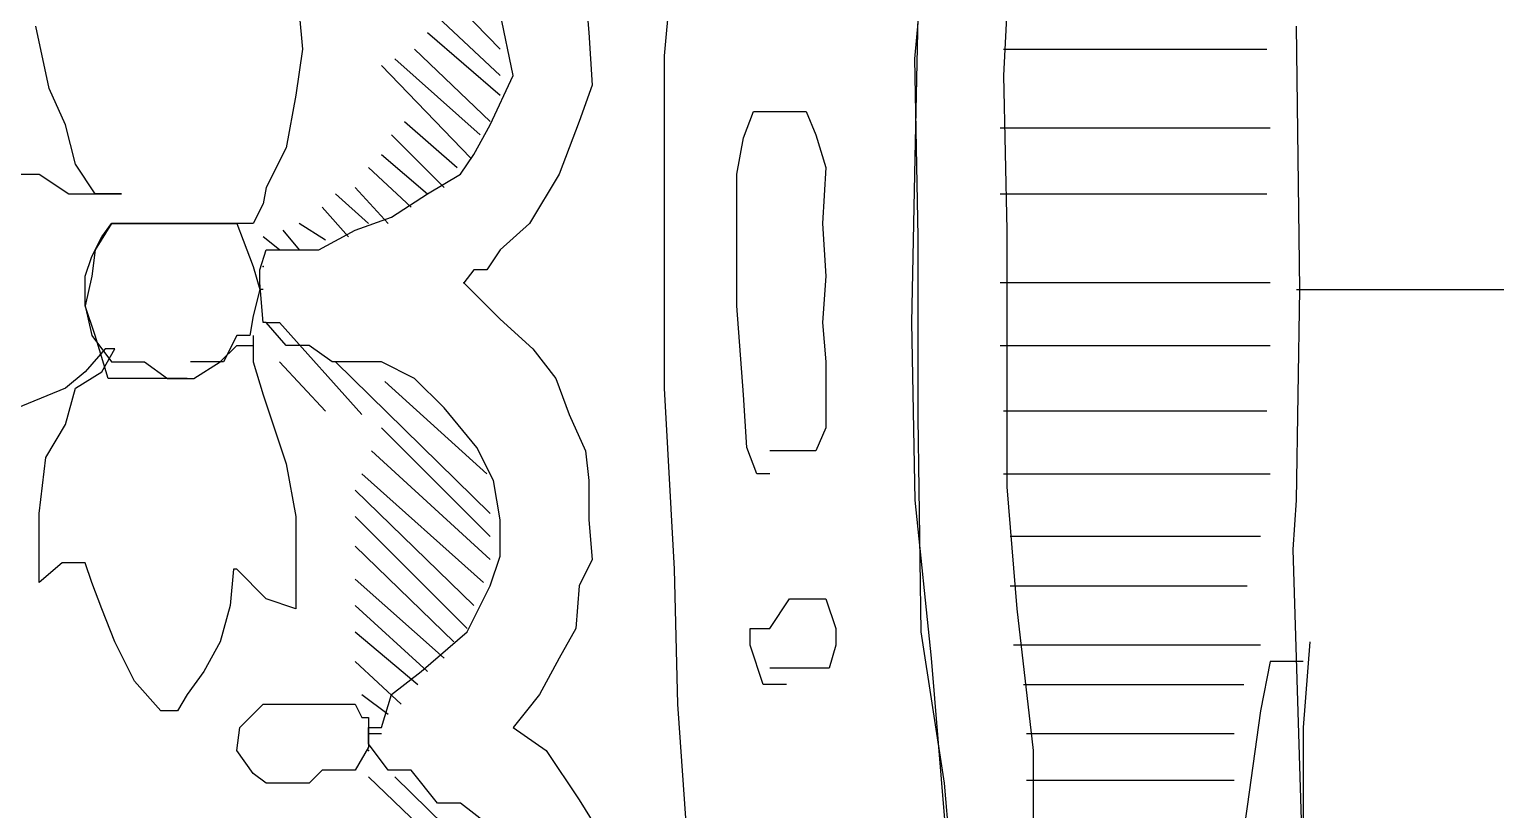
# Model space of a CAD drawing. Extents: x 731154 to 731744, y 4380181 to 4381208.
# Drawn here: x 731181.13 to 731185.585, y 4381040.6 to 4381042.97 of the extents above; entities that cross this region are included whole.
import ezdxf

# ---------------------------------------------------------------- set-up
doc = ezdxf.new("R2010")
doc.units = 0
doc.layers.get('0').update_dxf_attribs({"linetype": 'CONTINUOUS'})

msp = doc.modelspace()

# ---------------------------------------------------------------- linework, layer by layer
at = {"color": 0, "linetype": 'CONTINUOUS'}
for p, q in [((731183.82, 4381042.88), (731183.87, 4381043.41)), ((731183.82, 4381042.88), (731183.87, 4381043.41)), ((731183.06, 4381042.89), (731183.1, 4381043.33)), ((731183.06, 4381042.89), (731183.1, 4381043.33)), ((731184.11, 4381043.23), (731184.09, 4381042.83)), ((731184.11, 4381043.23), (731184.09, 4381042.83)), ((731182.27, 4381043.21), (731182.56, 4381042.91)), ((731182.27, 4381043.21), (731182.56, 4381042.91)), ((731182.56, 4381042.83), (731182.24, 4381043.13)), ((731182.56, 4381042.83), (731182.24, 4381043.13)), ((731182.82, 4381043.08), (731182.83, 4381042.96)), ((731182.82, 4381043.08), (731182.83, 4381042.96)), ((731183.83, 4381043.06), (731183.82, 4381042.58)), ((731183.83, 4381043.06), (731183.82, 4381042.58)), ((731181.95, 4381043.02), (731181.96, 4381042.91)), ((731181.95, 4381043.02), (731181.96, 4381042.91)), ((731182.6, 4381042.83), (731182.56, 4381043.02)), ((731182.6, 4381042.83), (731182.56, 4381043.02)), ((731181.19, 4381042.79), (731181.15, 4381042.98)), ((731181.19, 4381042.79), (731181.15, 4381042.98)), ((731182.34, 4381042.96), (731182.56, 4381042.77)), ((731182.34, 4381042.96), (731182.56, 4381042.77)), ((731182.83, 4381042.96), (731182.84, 4381042.8)), ((731182.83, 4381042.96), (731182.84, 4381042.8)), ((731184.99, 4381042.18), (731184.98, 4381042.98)), ((731184.99, 4381042.18), (731184.98, 4381042.98)), ((731181.96, 4381042.91), (731181.94, 4381042.77)), ((731181.96, 4381042.91), (731181.94, 4381042.77)), ((731182.53, 4381042.69), (731182.3, 4381042.91)), ((731182.53, 4381042.69), (731182.3, 4381042.91)), ((731184.09, 4381042.91), (731184.4, 4381042.91)), ((731184.09, 4381042.91), (731184.4, 4381042.91)), ((731184.4, 4381042.91), (731184.62, 4381042.91)), ((731184.4, 4381042.91), (731184.62, 4381042.91)), ((731184.62, 4381042.91), (731184.89, 4381042.91)), ((731184.62, 4381042.91), (731184.89, 4381042.91)), ((731182.47, 4381042.58), (731182.2, 4381042.86)), ((731182.47, 4381042.58), (731182.2, 4381042.86)), ((731182.24, 4381042.88), (731182.5, 4381042.65)), ((731182.24, 4381042.88), (731182.5, 4381042.65)), ((731183.06, 4381042.38), (731183.06, 4381042.89)), ((731183.06, 4381042.38), (731183.06, 4381042.89)), ((731183.83, 4381042.34), (731183.82, 4381042.88)), ((731183.83, 4381042.34), (731183.82, 4381042.88)), ((731182.53, 4381042.68), (731182.6, 4381042.83)), ((731182.53, 4381042.68), (731182.6, 4381042.83)), ((731184.09, 4381042.83), (731184.1, 4381042.36)), ((731184.09, 4381042.83), (731184.1, 4381042.36)), ((731181.24, 4381042.68), (731181.19, 4381042.79)), ((731181.24, 4381042.68), (731181.19, 4381042.79)), ((731181.94, 4381042.77), (731181.91, 4381042.61)), ((731181.94, 4381042.77), (731181.91, 4381042.61)), ((731182.84, 4381042.8), (731182.8, 4381042.69)), ((731182.84, 4381042.8), (731182.8, 4381042.69)), ((731181.27, 4381042.56), (731181.24, 4381042.68)), ((731181.27, 4381042.56), (731181.24, 4381042.68)), ((731182.27, 4381042.69), (731182.43, 4381042.55)), ((731182.27, 4381042.69), (731182.43, 4381042.55)), ((731182.48, 4381042.59), (731182.53, 4381042.68)), ((731182.48, 4381042.59), (731182.53, 4381042.68)), ((731182.8, 4381042.69), (731182.74, 4381042.53)), ((731182.8, 4381042.69), (731182.74, 4381042.53)), ((731183.3, 4381042.64), (731183.33, 4381042.72)), ((731183.3, 4381042.64), (731183.33, 4381042.72)), ((731183.33, 4381042.72), (731183.37, 4381042.72)), ((731183.33, 4381042.72), (731183.37, 4381042.72)), ((731183.37, 4381042.72), (731183.43, 4381042.72)), ((731183.37, 4381042.72), (731183.43, 4381042.72)), ((731183.43, 4381042.72), (731183.49, 4381042.72)), ((731183.43, 4381042.72), (731183.49, 4381042.72)), ((731183.49, 4381042.72), (731183.52, 4381042.65)), ((731183.49, 4381042.72), (731183.52, 4381042.65)), ((731182.39, 4381042.49), (731182.23, 4381042.65)), ((731182.39, 4381042.49), (731182.23, 4381042.65)), ((731183.28, 4381042.53), (731183.3, 4381042.64)), ((731183.28, 4381042.53), (731183.3, 4381042.64)), ((731183.52, 4381042.65), (731183.55, 4381042.55)), ((731183.52, 4381042.65), (731183.55, 4381042.55)), ((731184.28, 4381042.67), (731184.08, 4381042.67)), ((731184.28, 4381042.67), (731184.08, 4381042.67)), ((731184.61, 4381042.67), (731184.28, 4381042.67)), ((731184.61, 4381042.67), (731184.28, 4381042.67)), ((731184.9, 4381042.67), (731184.61, 4381042.67)), ((731184.9, 4381042.67), (731184.61, 4381042.67)), ((731181.91, 4381042.61), (731181.85, 4381042.49)), ((731181.91, 4381042.61), (731181.85, 4381042.49)), ((731182.2, 4381042.59), (731182.34, 4381042.47)), ((731182.2, 4381042.59), (731182.34, 4381042.47)), ((731182.44, 4381042.53), (731182.48, 4381042.59)), ((731182.44, 4381042.53), (731182.48, 4381042.59)), ((731181.33, 4381042.47), (731181.27, 4381042.56)), ((731181.33, 4381042.47), (731181.27, 4381042.56)), ((731182.29, 4381042.43), (731182.16, 4381042.55)), ((731182.29, 4381042.43), (731182.16, 4381042.55)), ((731183.55, 4381042.55), (731183.54, 4381042.38)), ((731183.55, 4381042.55), (731183.54, 4381042.38)), ((731183.82, 4381042.58), (731183.81, 4381042.08)), ((731183.82, 4381042.58), (731183.81, 4381042.08)), ((731180.95, 4381042.53), (731181.16, 4381042.53)), ((731180.95, 4381042.53), (731181.16, 4381042.53)), ((731181.16, 4381042.53), (731181.25, 4381042.47)), ((731181.16, 4381042.53), (731181.25, 4381042.47)), ((731182.34, 4381042.47), (731182.44, 4381042.53)), ((731182.34, 4381042.47), (731182.44, 4381042.53)), ((731182.74, 4381042.53), (731182.65, 4381042.38)), ((731182.74, 4381042.53), (731182.65, 4381042.38)), ((731183.28, 4381042.38), (731183.28, 4381042.53)), ((731183.28, 4381042.38), (731183.28, 4381042.53)), ((731181.25, 4381042.47), (731181.32, 4381042.47)), ((731181.25, 4381042.47), (731181.32, 4381042.47)), ((731181.32, 4381042.47), (731181.38, 4381042.47)), ((731181.32, 4381042.47), (731181.38, 4381042.47)), ((731181.4, 4381042.47), (731181.33, 4381042.47)), ((731181.4, 4381042.47), (731181.33, 4381042.47)), ((731181.38, 4381042.47), (731181.41, 4381042.47)), ((731181.38, 4381042.47), (731181.41, 4381042.47)), ((731181.41, 4381042.47), (731181.4, 4381042.47)), ((731181.41, 4381042.47), (731181.4, 4381042.47)), ((731181.85, 4381042.49), (731181.84, 4381042.44)), ((731181.85, 4381042.49), (731181.84, 4381042.44)), ((731182.16, 4381042.38), (731182.06, 4381042.47)), ((731182.16, 4381042.38), (731182.06, 4381042.47)), ((731182.12, 4381042.49), (731182.22, 4381042.38)), ((731182.12, 4381042.49), (731182.22, 4381042.38)), ((731182.23, 4381042.4), (731182.34, 4381042.47)), ((731182.23, 4381042.4), (731182.34, 4381042.47)), ((731184.08, 4381042.47), (731184.4, 4381042.47)), ((731184.08, 4381042.47), (731184.4, 4381042.47)), ((731184.4, 4381042.47), (731184.67, 4381042.47)), ((731184.4, 4381042.47), (731184.67, 4381042.47)), ((731184.67, 4381042.47), (731184.89, 4381042.47)), ((731184.67, 4381042.47), (731184.89, 4381042.47)), ((731181.84, 4381042.44), (731181.81, 4381042.38)), ((731181.84, 4381042.44), (731181.81, 4381042.38)), ((731182.02, 4381042.43), (731182.1, 4381042.34)), ((731182.02, 4381042.43), (731182.1, 4381042.34)), ((731181.38, 4381042.38), (731181.33, 4381042.3)), ((731181.38, 4381042.38), (731181.33, 4381042.3)), ((731181.35, 4381042.34), (731181.38, 4381042.38)), ((731181.35, 4381042.34), (731181.38, 4381042.38)), ((731181.47, 4381042.38), (731181.38, 4381042.38)), ((731181.38, 4381042.38), (731181.44, 4381042.38)), ((731181.47, 4381042.38), (731181.38, 4381042.38)), ((731181.38, 4381042.38), (731181.44, 4381042.38)), ((731181.44, 4381042.38), (731181.5, 4381042.38)), ((731181.44, 4381042.38), (731181.5, 4381042.38)), ((731181.56, 4381042.38), (731181.47, 4381042.38)), ((731181.56, 4381042.38), (731181.47, 4381042.38)), ((731181.5, 4381042.38), (731181.58, 4381042.38)), ((731181.5, 4381042.38), (731181.58, 4381042.38)), ((731181.64, 4381042.38), (731181.56, 4381042.38)), ((731181.64, 4381042.38), (731181.56, 4381042.38)), ((731181.58, 4381042.38), (731181.66, 4381042.38)), ((731181.58, 4381042.38), (731181.66, 4381042.38)), ((731181.75, 4381042.38), (731181.64, 4381042.38)), ((731181.75, 4381042.38), (731181.64, 4381042.38)), ((731181.66, 4381042.38), (731181.76, 4381042.38)), ((731181.66, 4381042.38), (731181.76, 4381042.38)), ((731181.81, 4381042.38), (731181.75, 4381042.38)), ((731181.81, 4381042.38), (731181.75, 4381042.38)), ((731181.76, 4381042.38), (731181.78, 4381042.33)), ((731181.76, 4381042.38), (731181.78, 4381042.33)), ((731182.03, 4381042.33), (731181.95, 4381042.38)), ((731182.03, 4381042.33), (731181.95, 4381042.38)), ((731182.12, 4381042.36), (731182.23, 4381042.4)), ((731182.12, 4381042.36), (731182.23, 4381042.4)), ((731182.65, 4381042.38), (731182.56, 4381042.3)), ((731182.65, 4381042.38), (731182.56, 4381042.3)), ((731183.06, 4381041.88), (731183.06, 4381042.38)), ((731183.06, 4381041.88), (731183.06, 4381042.38)), ((731183.28, 4381042.13), (731183.28, 4381042.38)), ((731183.28, 4381042.13), (731183.28, 4381042.38)), ((731183.54, 4381042.38), (731183.55, 4381042.22)), ((731183.54, 4381042.38), (731183.55, 4381042.22)), ((731181.32, 4381042.28), (731181.35, 4381042.34)), ((731181.32, 4381042.28), (731181.35, 4381042.34)), ((731181.78, 4381042.33), (731181.81, 4381042.25)), ((731181.78, 4381042.33), (731181.81, 4381042.25)), ((731181.89, 4381042.3), (731181.84, 4381042.34)), ((731181.89, 4381042.3), (731181.84, 4381042.34)), ((731181.9, 4381042.36), (731181.95, 4381042.3)), ((731181.9, 4381042.36), (731181.95, 4381042.3)), ((731182.01, 4381042.3), (731182.12, 4381042.36)), ((731182.01, 4381042.3), (731182.12, 4381042.36)), ((731183.83, 4381041.79), (731183.83, 4381042.34)), ((731183.83, 4381041.79), (731183.83, 4381042.34)), ((731184.1, 4381042.36), (731184.1, 4381041.9)), ((731184.1, 4381042.36), (731184.1, 4381041.9)), ((731181.3, 4381042.22), (731181.32, 4381042.28)), ((731181.3, 4381042.22), (731181.32, 4381042.28)), ((731181.33, 4381042.3), (731181.32, 4381042.22)), ((731181.33, 4381042.3), (731181.32, 4381042.22)), ((731181.83, 4381042.24), (731181.85, 4381042.3)), ((731181.83, 4381042.24), (731181.85, 4381042.3)), ((731181.85, 4381042.3), (731181.89, 4381042.3)), ((731181.85, 4381042.3), (731181.89, 4381042.3)), ((731181.89, 4381042.3), (731182.01, 4381042.3)), ((731181.89, 4381042.3), (731182.01, 4381042.3)), ((731182.56, 4381042.3), (731182.52, 4381042.24)), ((731182.56, 4381042.3), (731182.52, 4381042.24)), ((731181.81, 4381042.25), (731181.83, 4381042.18)), ((731181.81, 4381042.25), (731181.83, 4381042.18)), ((731181.83, 4381042.2), (731181.83, 4381042.24)), ((731181.83, 4381042.2), (731181.83, 4381042.24)), ((731182.48, 4381042.24), (731182.45, 4381042.2)), ((731182.48, 4381042.24), (731182.45, 4381042.2)), ((731182.52, 4381042.24), (731182.48, 4381042.24)), ((731182.52, 4381042.24), (731182.48, 4381042.24)), ((731181.32, 4381042.22), (731181.3, 4381042.13)), ((731181.3, 4381042.13), (731181.3, 4381042.22)), ((731181.32, 4381042.22), (731181.3, 4381042.13)), ((731181.3, 4381042.13), (731181.3, 4381042.22)), ((731181.84, 4381042.08), (731181.83, 4381042.2)), ((731181.84, 4381042.08), (731181.83, 4381042.2)), ((731182.45, 4381042.2), (731182.56, 4381042.09)), ((731182.45, 4381042.2), (731182.56, 4381042.09)), ((731183.55, 4381042.22), (731183.54, 4381042.08)), ((731183.55, 4381042.22), (731183.54, 4381042.08)), ((731184.28, 4381042.2), (731184.08, 4381042.2)), ((731184.28, 4381042.2), (731184.08, 4381042.2)), ((731184.61, 4381042.2), (731184.28, 4381042.2)), ((731184.61, 4381042.2), (731184.28, 4381042.2)), ((731184.9, 4381042.2), (731184.61, 4381042.2)), ((731184.9, 4381042.2), (731184.61, 4381042.2)), ((731181.83, 4381042.18), (731181.81, 4381042.1)), ((731181.83, 4381042.18), (731181.81, 4381042.1)), ((731181.84, 4381042.18), (731181.83, 4381042.18)), ((731181.84, 4381042.18), (731181.83, 4381042.18)), ((731184.98, 4381041.54), (731184.99, 4381042.18)), ((731184.98, 4381042.18), (731185.45, 4381042.18)), ((731184.98, 4381041.54), (731184.99, 4381042.18)), ((731184.98, 4381042.18), (731185.45, 4381042.18)), ((731185.45, 4381042.18), (731186.36, 4381042.18)), ((731185.45, 4381042.18), (731186.36, 4381042.18)), ((731181.3, 4381042.13), (731181.32, 4381042.04)), ((731181.33, 4381042.04), (731181.3, 4381042.13)), ((731181.3, 4381042.13), (731181.32, 4381042.04)), ((731181.33, 4381042.04), (731181.3, 4381042.13)), ((731181.81, 4381042.1), (731181.8, 4381042.04)), ((731181.81, 4381042.1), (731181.8, 4381042.04)), ((731183.3, 4381041.86), (731183.28, 4381042.13)), ((731183.3, 4381041.86), (731183.28, 4381042.13)), ((731181.85, 4381042.08), (731181.84, 4381042.08)), ((731181.85, 4381042.08), (731181.84, 4381042.08)), ((731181.91, 4381042.01), (731181.85, 4381042.08)), ((731181.85, 4381042.08), (731181.89, 4381042.08)), ((731181.91, 4381042.01), (731181.85, 4381042.08)), ((731181.85, 4381042.08), (731181.89, 4381042.08)), ((731181.89, 4381042.08), (731182.14, 4381041.8)), ((731181.89, 4381042.08), (731182.14, 4381041.8)), ((731182.56, 4381042.09), (731182.66, 4381042)), ((731182.56, 4381042.09), (731182.66, 4381042)), ((731183.54, 4381042.08), (731183.55, 4381041.96)), ((731183.54, 4381042.08), (731183.55, 4381041.96)), ((731183.81, 4381042.08), (731183.82, 4381041.54)), ((731183.81, 4381042.08), (731183.82, 4381041.54)), ((731181.32, 4381042.04), (731181.38, 4381041.96)), ((731181.32, 4381042.04), (731181.38, 4381041.96)), ((731181.37, 4381041.91), (731181.33, 4381042.04)), ((731181.37, 4381041.91), (731181.33, 4381042.04)), ((731181.76, 4381042.04), (731181.72, 4381041.96)), ((731181.76, 4381042.04), (731181.72, 4381041.96)), ((731181.8, 4381042.04), (731181.76, 4381042.04)), ((731181.8, 4381042.04), (731181.76, 4381042.04)), ((731181.81, 4381042.04), (731181.81, 4381041.96)), ((731181.81, 4381042.04), (731181.81, 4381041.96)), ((731181.36, 4381042), (731181.3, 4381041.93)), ((731181.36, 4381042), (731181.3, 4381041.93)), ((731181.35, 4381041.93), (731181.39, 4381042)), ((731181.35, 4381041.93), (731181.39, 4381042)), ((731181.39, 4381042), (731181.36, 4381042)), ((731181.39, 4381042), (731181.36, 4381042)), ((731181.71, 4381041.96), (731181.76, 4381042.01)), ((731181.71, 4381041.96), (731181.76, 4381042.01)), ((731181.76, 4381042.01), (731181.81, 4381042.01)), ((731181.76, 4381042.01), (731181.81, 4381042.01)), ((731181.98, 4381042.01), (731181.91, 4381042.01)), ((731181.98, 4381042.01), (731181.91, 4381042.01)), ((731182.05, 4381041.96), (731181.98, 4381042.01)), ((731182.05, 4381041.96), (731181.98, 4381042.01)), ((731182.66, 4381042), (731182.73, 4381041.91)), ((731182.66, 4381042), (731182.73, 4381041.91)), ((731184.08, 4381042.01), (731184.41, 4381042.01)), ((731184.08, 4381042.01), (731184.41, 4381042.01)), ((731184.41, 4381042.01), (731184.67, 4381042.01)), ((731184.41, 4381042.01), (731184.67, 4381042.01)), ((731184.67, 4381042.01), (731184.82, 4381042.01)), ((731184.67, 4381042.01), (731184.82, 4381042.01)), ((731184.82, 4381042.01), (731184.9, 4381042.01)), ((731184.82, 4381042.01), (731184.9, 4381042.01)), ((731181.3, 4381041.93), (731181.24, 4381041.88)), ((731181.3, 4381041.93), (731181.24, 4381041.88)), ((731181.27, 4381041.88), (731181.35, 4381041.93)), ((731181.27, 4381041.88), (731181.35, 4381041.93)), ((731181.38, 4381041.96), (731181.48, 4381041.96)), ((731181.38, 4381041.96), (731181.48, 4381041.96)), ((731181.48, 4381041.96), (731181.55, 4381041.91)), ((731181.48, 4381041.96), (731181.55, 4381041.91)), ((731181.67, 4381041.96), (731181.62, 4381041.96)), ((731181.67, 4381041.96), (731181.62, 4381041.96)), ((731181.63, 4381041.91), (731181.71, 4381041.96)), ((731181.63, 4381041.91), (731181.71, 4381041.96)), ((731181.72, 4381041.96), (731181.67, 4381041.96)), ((731181.72, 4381041.96), (731181.67, 4381041.96)), ((731181.81, 4381041.96), (731181.84, 4381041.86)), ((731181.81, 4381041.96), (731181.84, 4381041.86)), ((731182.03, 4381041.81), (731181.89, 4381041.96)), ((731182.03, 4381041.81), (731181.89, 4381041.96)), ((731182.2, 4381041.96), (731182.05, 4381041.96)), ((731182.2, 4381041.96), (731182.05, 4381041.96)), ((731182.53, 4381041.5), (731182.06, 4381041.96)), ((731182.53, 4381041.5), (731182.06, 4381041.96)), ((731182.3, 4381041.91), (731182.2, 4381041.96)), ((731182.3, 4381041.91), (731182.2, 4381041.96)), ((731183.55, 4381041.96), (731183.55, 4381041.86)), ((731183.55, 4381041.96), (731183.55, 4381041.86)), ((731181.24, 4381041.88), (731181.07, 4381041.81)), ((731181.24, 4381041.88), (731181.07, 4381041.81)), ((731181.24, 4381041.77), (731181.27, 4381041.88)), ((731181.24, 4381041.77), (731181.27, 4381041.88)), ((731181.42, 4381041.91), (731181.37, 4381041.91)), ((731181.42, 4381041.91), (731181.37, 4381041.91)), ((731181.47, 4381041.91), (731181.42, 4381041.91)), ((731181.47, 4381041.91), (731181.42, 4381041.91)), ((731181.53, 4381041.91), (731181.47, 4381041.91)), ((731181.53, 4381041.91), (731181.47, 4381041.91)), ((731181.61, 4381041.91), (731181.53, 4381041.91)), ((731181.61, 4381041.91), (731181.53, 4381041.91)), ((731181.55, 4381041.91), (731181.63, 4381041.91)), ((731181.55, 4381041.91), (731181.63, 4381041.91)), ((731182.21, 4381041.9), (731182.52, 4381041.62)), ((731182.21, 4381041.9), (731182.52, 4381041.62)), ((731182.39, 4381041.82), (731182.3, 4381041.91)), ((731182.39, 4381041.82), (731182.3, 4381041.91)), ((731182.73, 4381041.91), (731182.77, 4381041.8)), ((731182.73, 4381041.91), (731182.77, 4381041.8)), ((731183.09, 4381041.33), (731183.06, 4381041.88)), ((731183.09, 4381041.33), (731183.06, 4381041.88)), ((731184.1, 4381041.9), (731184.1, 4381041.58)), ((731184.1, 4381041.9), (731184.1, 4381041.58)), ((731181.84, 4381041.86), (731181.91, 4381041.65)), ((731181.84, 4381041.86), (731181.91, 4381041.65)), ((731183.31, 4381041.7), (731183.3, 4381041.86)), ((731183.31, 4381041.7), (731183.3, 4381041.86)), ((731183.55, 4381041.86), (731183.55, 4381041.76)), ((731183.55, 4381041.86), (731183.55, 4381041.76)), ((731182.49, 4381041.7), (731182.39, 4381041.82)), ((731182.49, 4381041.7), (731182.39, 4381041.82)), ((731182.77, 4381041.8), (731182.82, 4381041.69)), ((731182.77, 4381041.8), (731182.82, 4381041.69)), ((731183.84, 4381041.14), (731183.83, 4381041.79)), ((731183.84, 4381041.14), (731183.83, 4381041.79)), ((731184.3, 4381041.81), (731184.09, 4381041.81)), ((731184.3, 4381041.81), (731184.09, 4381041.81)), ((731184.58, 4381041.81), (731184.3, 4381041.81)), ((731184.58, 4381041.81), (731184.3, 4381041.81)), ((731184.89, 4381041.81), (731184.58, 4381041.81)), ((731184.89, 4381041.81), (731184.58, 4381041.81)), ((731181.18, 4381041.67), (731181.24, 4381041.77)), ((731181.18, 4381041.67), (731181.24, 4381041.77)), ((731182.2, 4381041.76), (731182.53, 4381041.43)), ((731182.2, 4381041.76), (731182.53, 4381041.43)), ((731183.55, 4381041.76), (731183.52, 4381041.69)), ((731183.55, 4381041.76), (731183.52, 4381041.69)), ((731182.54, 4381041.6), (731182.49, 4381041.7)), ((731182.54, 4381041.6), (731182.49, 4381041.7)), ((731183.34, 4381041.62), (731183.31, 4381041.7)), ((731183.34, 4381041.62), (731183.31, 4381041.7)), ((731181.16, 4381041.5), (731181.18, 4381041.67)), ((731181.16, 4381041.5), (731181.18, 4381041.67)), ((731182.53, 4381041.36), (731182.17, 4381041.69)), ((731182.53, 4381041.36), (731182.17, 4381041.69)), ((731182.82, 4381041.69), (731182.83, 4381041.6)), ((731182.82, 4381041.69), (731182.83, 4381041.6)), ((731183.41, 4381041.69), (731183.38, 4381041.69)), ((731183.41, 4381041.69), (731183.38, 4381041.69)), ((731183.47, 4381041.69), (731183.41, 4381041.69)), ((731183.47, 4381041.69), (731183.41, 4381041.69)), ((731183.52, 4381041.69), (731183.47, 4381041.69)), ((731183.52, 4381041.69), (731183.47, 4381041.69)), ((731181.91, 4381041.65), (731181.94, 4381041.49)), ((731181.91, 4381041.65), (731181.94, 4381041.49)), ((731182.14, 4381041.62), (731182.51, 4381041.29)), ((731182.14, 4381041.62), (731182.51, 4381041.29)), ((731183.38, 4381041.62), (731183.34, 4381041.62)), ((731183.38, 4381041.62), (731183.34, 4381041.62)), ((731184.09, 4381041.62), (731184.43, 4381041.62)), ((731184.09, 4381041.62), (731184.43, 4381041.62)), ((731184.43, 4381041.62), (731184.68, 4381041.62)), ((731184.43, 4381041.62), (731184.68, 4381041.62)), ((731184.68, 4381041.62), (731184.9, 4381041.62)), ((731184.68, 4381041.62), (731184.9, 4381041.62)), ((731182.48, 4381041.22), (731182.12, 4381041.57)), ((731182.48, 4381041.22), (731182.12, 4381041.57)), ((731182.56, 4381041.48), (731182.54, 4381041.6)), ((731182.56, 4381041.48), (731182.54, 4381041.6)), ((731182.83, 4381041.6), (731182.83, 4381041.48)), ((731182.83, 4381041.6), (731182.83, 4381041.48)), ((731184.1, 4381041.58), (731184.13, 4381041.21)), ((731184.1, 4381041.58), (731184.13, 4381041.21)), ((731183.82, 4381041.54), (731183.87, 4381041.06)), ((731183.82, 4381041.54), (731183.87, 4381041.06)), ((731184.97, 4381041.39), (731184.98, 4381041.54)), ((731184.97, 4381041.39), (731184.98, 4381041.54)), ((731181.16, 4381041.4), (731181.16, 4381041.5)), ((731181.16, 4381041.4), (731181.16, 4381041.5)), ((731181.94, 4381041.49), (731181.94, 4381041.39)), ((731181.94, 4381041.49), (731181.94, 4381041.39)), ((731182.12, 4381041.49), (731182.46, 4381041.15)), ((731182.12, 4381041.49), (731182.46, 4381041.15)), ((731182.56, 4381041.37), (731182.56, 4381041.48)), ((731182.56, 4381041.37), (731182.56, 4381041.48)), ((731182.83, 4381041.48), (731182.84, 4381041.36)), ((731182.83, 4381041.48), (731182.84, 4381041.36)), ((731181.16, 4381041.29), (731181.16, 4381041.4)), ((731181.16, 4381041.29), (731181.16, 4381041.4)), ((731181.94, 4381041.39), (731181.94, 4381041.3)), ((731181.94, 4381041.39), (731181.94, 4381041.3)), ((731182.42, 4381041.11), (731182.12, 4381041.4)), ((731182.42, 4381041.11), (731182.12, 4381041.4)), ((731184.33, 4381041.43), (731184.11, 4381041.43)), ((731184.33, 4381041.43), (731184.11, 4381041.43)), ((731184.59, 4381041.43), (731184.33, 4381041.43)), ((731184.59, 4381041.43), (731184.33, 4381041.43)), ((731184.87, 4381041.43), (731184.59, 4381041.43)), ((731184.87, 4381041.43), (731184.59, 4381041.43)), ((731185, 4381040.39), (731184.97, 4381041.39)), ((731185, 4381040.39), (731184.97, 4381041.39)), ((731181.23, 4381041.35), (731181.16, 4381041.29)), ((731181.23, 4381041.35), (731181.16, 4381041.29)), ((731181.3, 4381041.35), (731181.23, 4381041.35)), ((731181.3, 4381041.35), (731181.23, 4381041.35)), ((731181.32, 4381041.29), (731181.3, 4381041.35)), ((731181.32, 4381041.29), (731181.3, 4381041.35)), ((731182.53, 4381041.28), (731182.56, 4381041.37)), ((731182.53, 4381041.28), (731182.56, 4381041.37)), ((731182.84, 4381041.36), (731182.8, 4381041.28)), ((731182.84, 4381041.36), (731182.8, 4381041.28)), ((731181.75, 4381041.33), (731181.74, 4381041.22)), ((731181.75, 4381041.33), (731181.74, 4381041.22)), ((731181.76, 4381041.33), (731181.75, 4381041.33)), ((731181.76, 4381041.33), (731181.75, 4381041.33)), ((731181.85, 4381041.24), (731181.76, 4381041.33)), ((731181.85, 4381041.24), (731181.76, 4381041.33)), ((731181.94, 4381041.3), (731181.94, 4381041.24)), ((731181.94, 4381041.3), (731181.94, 4381041.24)), ((731182.12, 4381041.3), (731182.39, 4381041.06)), ((731182.12, 4381041.3), (731182.39, 4381041.06)), ((731183.1, 4381040.92), (731183.09, 4381041.33)), ((731183.1, 4381040.92), (731183.09, 4381041.33)), ((731181.35, 4381041.21), (731181.32, 4381041.29)), ((731181.35, 4381041.21), (731181.32, 4381041.29)), ((731182.46, 4381041.14), (731182.53, 4381041.28)), ((731182.46, 4381041.14), (731182.53, 4381041.28)), ((731182.8, 4381041.28), (731182.79, 4381041.15)), ((731182.8, 4381041.28), (731182.79, 4381041.15)), ((731184.11, 4381041.28), (731184.46, 4381041.28)), ((731184.11, 4381041.28), (731184.46, 4381041.28)), ((731184.46, 4381041.28), (731184.69, 4381041.28)), ((731184.46, 4381041.28), (731184.69, 4381041.28)), ((731184.69, 4381041.28), (731184.83, 4381041.28)), ((731184.69, 4381041.28), (731184.83, 4381041.28)), ((731181.39, 4381041.11), (731181.35, 4381041.21)), ((731181.39, 4381041.11), (731181.35, 4381041.21)), ((731181.74, 4381041.22), (731181.71, 4381041.11)), ((731181.74, 4381041.22), (731181.71, 4381041.11)), ((731181.94, 4381041.21), (731181.85, 4381041.24)), ((731181.94, 4381041.21), (731181.85, 4381041.24)), ((731181.94, 4381041.24), (731181.94, 4381041.21)), ((731181.94, 4381041.24), (731181.94, 4381041.21)), ((731182.34, 4381041.02), (731182.12, 4381041.22)), ((731182.34, 4381041.02), (731182.12, 4381041.22)), ((731183.38, 4381041.15), (731183.44, 4381041.24)), ((731183.38, 4381041.15), (731183.44, 4381041.24)), ((731183.44, 4381041.24), (731183.51, 4381041.24)), ((731183.44, 4381041.24), (731183.51, 4381041.24)), ((731183.51, 4381041.24), (731183.55, 4381041.24)), ((731183.51, 4381041.24), (731183.55, 4381041.24)), ((731183.55, 4381041.24), (731183.58, 4381041.15)), ((731183.55, 4381041.24), (731183.58, 4381041.15)), ((731184.13, 4381041.21), (731184.18, 4381040.78)), ((731184.13, 4381041.21), (731184.18, 4381040.78)), ((731182.12, 4381041.14), (731182.31, 4381040.98)), ((731182.12, 4381041.14), (731182.31, 4381040.98)), ((731182.32, 4381041.02), (731182.46, 4381041.14)), ((731182.32, 4381041.02), (731182.46, 4381041.14)), ((731182.79, 4381041.15), (731182.74, 4381041.06)), ((731182.79, 4381041.15), (731182.74, 4381041.06)), ((731183.32, 4381041.1), (731183.32, 4381041.15)), ((731183.32, 4381041.15), (731183.35, 4381041.15)), ((731183.32, 4381041.1), (731183.32, 4381041.15)), ((731183.32, 4381041.15), (731183.35, 4381041.15)), ((731183.35, 4381041.15), (731183.38, 4381041.15)), ((731183.35, 4381041.15), (731183.38, 4381041.15)), ((731183.58, 4381041.15), (731183.58, 4381041.1)), ((731183.58, 4381041.15), (731183.58, 4381041.1)), ((731183.91, 4381040.68), (731183.84, 4381041.14)), ((731183.91, 4381040.68), (731183.84, 4381041.14)), ((731181.45, 4381040.99), (731181.39, 4381041.11)), ((731181.45, 4381040.99), (731181.39, 4381041.11)), ((731181.71, 4381041.11), (731181.66, 4381041.02)), ((731181.71, 4381041.11), (731181.66, 4381041.02)), ((731183.36, 4381040.98), (731183.32, 4381041.1)), ((731183.36, 4381040.98), (731183.32, 4381041.1)), ((731183.58, 4381041.1), (731183.56, 4381041.03)), ((731183.58, 4381041.1), (731183.56, 4381041.03)), ((731184.33, 4381041.1), (731184.12, 4381041.1)), ((731184.33, 4381041.1), (731184.12, 4381041.1)), ((731184.53, 4381041.1), (731184.33, 4381041.1)), ((731184.53, 4381041.1), (731184.33, 4381041.1)), ((731184.87, 4381041.1), (731184.53, 4381041.1)), ((731184.87, 4381041.1), (731184.53, 4381041.1)), ((731185.02, 4381041.11), (731185, 4381040.85)), ((731185.02, 4381041.11), (731185, 4381040.85)), ((731182.26, 4381040.92), (731182.12, 4381041.05)), ((731182.26, 4381040.92), (731182.12, 4381041.05)), ((731182.74, 4381041.06), (731182.68, 4381040.95)), ((731182.74, 4381041.06), (731182.68, 4381040.95)), ((731183.87, 4381041.06), (731183.91, 4381040.57)), ((731183.87, 4381041.06), (731183.91, 4381040.57)), ((731184.9, 4381041.05), (731184.87, 4381040.9)), ((731184.9, 4381041.05), (731184.87, 4381040.9)), ((731184.94, 4381041.05), (731184.9, 4381041.05)), ((731184.94, 4381041.05), (731184.9, 4381041.05)), ((731185, 4381041.05), (731184.94, 4381041.05)), ((731185, 4381041.05), (731184.94, 4381041.05)), ((731181.53, 4381040.9), (731181.45, 4381040.99)), ((731181.53, 4381040.9), (731181.45, 4381040.99)), ((731181.66, 4381041.02), (731181.61, 4381040.95)), ((731181.66, 4381041.02), (731181.61, 4381040.95)), ((731182.23, 4381040.95), (731182.32, 4381041.02)), ((731182.23, 4381040.95), (731182.32, 4381041.02)), ((731183.46, 4381041.03), (731183.38, 4381041.03)), ((731183.46, 4381041.03), (731183.38, 4381041.03)), ((731183.5, 4381041.03), (731183.46, 4381041.03)), ((731183.5, 4381041.03), (731183.46, 4381041.03)), ((731183.55, 4381041.03), (731183.5, 4381041.03)), ((731183.55, 4381041.03), (731183.5, 4381041.03)), ((731183.56, 4381041.03), (731183.55, 4381041.03)), ((731183.56, 4381041.03), (731183.55, 4381041.03)), ((731181.61, 4381040.95), (731181.58, 4381040.9)), ((731181.61, 4381040.95), (731181.58, 4381040.9)), ((731182.14, 4381040.95), (731182.22, 4381040.89)), ((731182.14, 4381040.95), (731182.22, 4381040.89)), ((731182.2, 4381040.85), (731182.23, 4381040.95)), ((731182.2, 4381040.85), (731182.23, 4381040.95)), ((731182.68, 4381040.95), (731182.64, 4381040.9)), ((731182.68, 4381040.95), (731182.64, 4381040.9)), ((731183.43, 4381040.98), (731183.36, 4381040.98)), ((731183.43, 4381040.98), (731183.36, 4381040.98)), ((731184.15, 4381040.98), (731184.45, 4381040.98)), ((731184.15, 4381040.98), (731184.45, 4381040.98)), ((731184.45, 4381040.98), (731184.62, 4381040.98)), ((731184.45, 4381040.98), (731184.62, 4381040.98)), ((731184.62, 4381040.98), (731184.82, 4381040.98)), ((731184.62, 4381040.98), (731184.82, 4381040.98)), ((731181.58, 4381040.9), (731181.53, 4381040.9)), ((731181.58, 4381040.9), (731181.53, 4381040.9)), ((731181.77, 4381040.85), (731181.84, 4381040.92)), ((731181.77, 4381040.85), (731181.84, 4381040.92)), ((731181.84, 4381040.92), (731181.93, 4381040.92)), ((731181.84, 4381040.92), (731181.93, 4381040.92)), ((731181.93, 4381040.92), (731181.98, 4381040.92)), ((731181.93, 4381040.92), (731181.98, 4381040.92)), ((731181.98, 4381040.92), (731182.05, 4381040.92)), ((731181.98, 4381040.92), (731182.05, 4381040.92)), ((731182.05, 4381040.92), (731182.12, 4381040.92)), ((731182.05, 4381040.92), (731182.12, 4381040.92)), ((731182.12, 4381040.92), (731182.14, 4381040.88)), ((731182.12, 4381040.92), (731182.14, 4381040.88)), ((731182.64, 4381040.9), (731182.6, 4381040.85)), ((731182.64, 4381040.9), (731182.6, 4381040.85)), ((731183.13, 4381040.5), (731183.1, 4381040.92)), ((731183.13, 4381040.5), (731183.1, 4381040.92)), ((731184.87, 4381040.9), (731184.83, 4381040.61)), ((731184.87, 4381040.9), (731184.83, 4381040.61)), ((731182.14, 4381040.88), (731182.16, 4381040.88)), ((731182.14, 4381040.88), (731182.16, 4381040.88)), ((731182.16, 4381040.88), (731182.16, 4381040.79)), ((731182.16, 4381040.88), (731182.16, 4381040.79)), ((731181.76, 4381040.78), (731181.77, 4381040.85)), ((731181.76, 4381040.78), (731181.77, 4381040.85)), ((731182.16, 4381040.8), (731182.16, 4381040.85)), ((731182.16, 4381040.85), (731182.2, 4381040.85)), ((731182.16, 4381040.8), (731182.16, 4381040.85)), ((731182.16, 4381040.85), (731182.2, 4381040.85)), ((731182.2, 4381040.83), (731182.16, 4381040.83)), ((731182.2, 4381040.83), (731182.16, 4381040.83)), ((731182.6, 4381040.85), (731182.7, 4381040.78)), ((731182.6, 4381040.85), (731182.7, 4381040.78)), ((731184.51, 4381040.83), (731184.16, 4381040.83)), ((731184.51, 4381040.83), (731184.16, 4381040.83)), ((731184.79, 4381040.83), (731184.51, 4381040.83)), ((731184.79, 4381040.83), (731184.51, 4381040.83)), ((731185, 4381040.85), (731185, 4381040.44)), ((731185, 4381040.85), (731185, 4381040.44)), ((731181.81, 4381040.71), (731181.76, 4381040.78)), ((731181.81, 4381040.71), (731181.76, 4381040.78)), ((731182.16, 4381040.79), (731182.12, 4381040.72)), ((731182.16, 4381040.79), (731182.12, 4381040.72)), ((731182.22, 4381040.72), (731182.16, 4381040.8)), ((731182.22, 4381040.72), (731182.16, 4381040.8)), ((731182.7, 4381040.78), (731182.8, 4381040.63)), ((731182.7, 4381040.78), (731182.8, 4381040.63)), ((731184.18, 4381040.78), (731184.18, 4381040.44)), ((731184.18, 4381040.78), (731184.18, 4381040.44)), ((731182.02, 4381040.72), (731181.98, 4381040.68)), ((731182.02, 4381040.72), (731181.98, 4381040.68)), ((731182.09, 4381040.72), (731182.02, 4381040.72)), ((731182.09, 4381040.72), (731182.02, 4381040.72)), ((731182.12, 4381040.72), (731182.09, 4381040.72)), ((731182.12, 4381040.72), (731182.09, 4381040.72)), ((731182.29, 4381040.72), (731182.22, 4381040.72)), ((731182.29, 4381040.72), (731182.22, 4381040.72)), ((731182.37, 4381040.62), (731182.29, 4381040.72)), ((731182.37, 4381040.62), (731182.29, 4381040.72)), ((731181.85, 4381040.68), (731181.81, 4381040.71)), ((731181.85, 4381040.68), (731181.81, 4381040.71)), ((731181.91, 4381040.68), (731181.85, 4381040.68)), ((731181.91, 4381040.68), (731181.85, 4381040.68)), ((731181.94, 4381040.68), (731181.91, 4381040.68)), ((731181.94, 4381040.68), (731181.91, 4381040.68)), ((731181.98, 4381040.68), (731181.94, 4381040.68)), ((731181.98, 4381040.68), (731181.94, 4381040.68)), ((731182.65, 4381040.23), (731182.16, 4381040.7)), ((731182.65, 4381040.23), (731182.16, 4381040.7)), ((731182.24, 4381040.7), (731182.66, 4381040.29)), ((731182.24, 4381040.7), (731182.66, 4381040.29)), ((731183.96, 4381040.11), (731183.91, 4381040.68)), ((731183.96, 4381040.11), (731183.91, 4381040.68)), ((731184.16, 4381040.69), (731184.47, 4381040.69)), ((731184.16, 4381040.69), (731184.47, 4381040.69)), ((731184.47, 4381040.69), (731184.79, 4381040.69)), ((731184.47, 4381040.69), (731184.79, 4381040.69)), ((731182.8, 4381040.63), (731182.85, 4381040.55)), ((731182.8, 4381040.63), (731182.85, 4381040.55)), ((731182.44, 4381040.62), (731182.37, 4381040.62)), ((731182.44, 4381040.62), (731182.37, 4381040.62)), ((731182.53, 4381040.55), (731182.44, 4381040.62)), ((731182.53, 4381040.55), (731182.44, 4381040.62)), ((731184.83, 4381040.61), (731184.78, 4381040.25)), ((731184.83, 4381040.61), (731184.78, 4381040.25))]:
    msp.add_line(p, q, dxfattribs=at)
for p in [(731181.84, 4381042.25), (731181.84, 4381042.25), (731182.45, 4381042.2), (731182.45, 4381042.2), (731182.16, 4381040.78), (731182.16, 4381040.78)]:
    msp.add_point(p, dxfattribs=at)

# ---------------------------------------------------------------- meshes
mesh = msp.add_polyface(dxfattribs=at)
corners = [(731154.5, 4380181), (731154.5, 4380181), (731154.5, 4380371.9618), (731462.5, 4380181), (731154.5, 4380546.4935), (731744, 4380181), (731154.5, 4381207.5), (731744, 4380842.0065), (731744, 4381207.5)]
mesh.append_faces([[corners[k] for k in face] for face in [(0, 1, 3, 2), (2, 3, 5, 4), (4, 5, 7, 6), (6, 7, 8, 8)]], dxfattribs={"vtx0": -1, "vtx2": -1, "color": 0})
mesh = msp.add_polyface(dxfattribs=at)
corners = [(731164.5, 4381021), (731164.5, 4381021), (731164.5, 4381195.2713), (731445.58, 4381021), (731164.5, 4381201.5), (731445.58, 4381027.2287), (731445.58, 4381201.5)]
mesh.append_faces([[corners[k] for k in face] for face in [(0, 1, 3, 2), (2, 3, 5, 4), (4, 5, 6, 6)]], dxfattribs={"vtx0": -1, "vtx2": -1, "color": 0})

doc.saveas('drawing.dxf')
